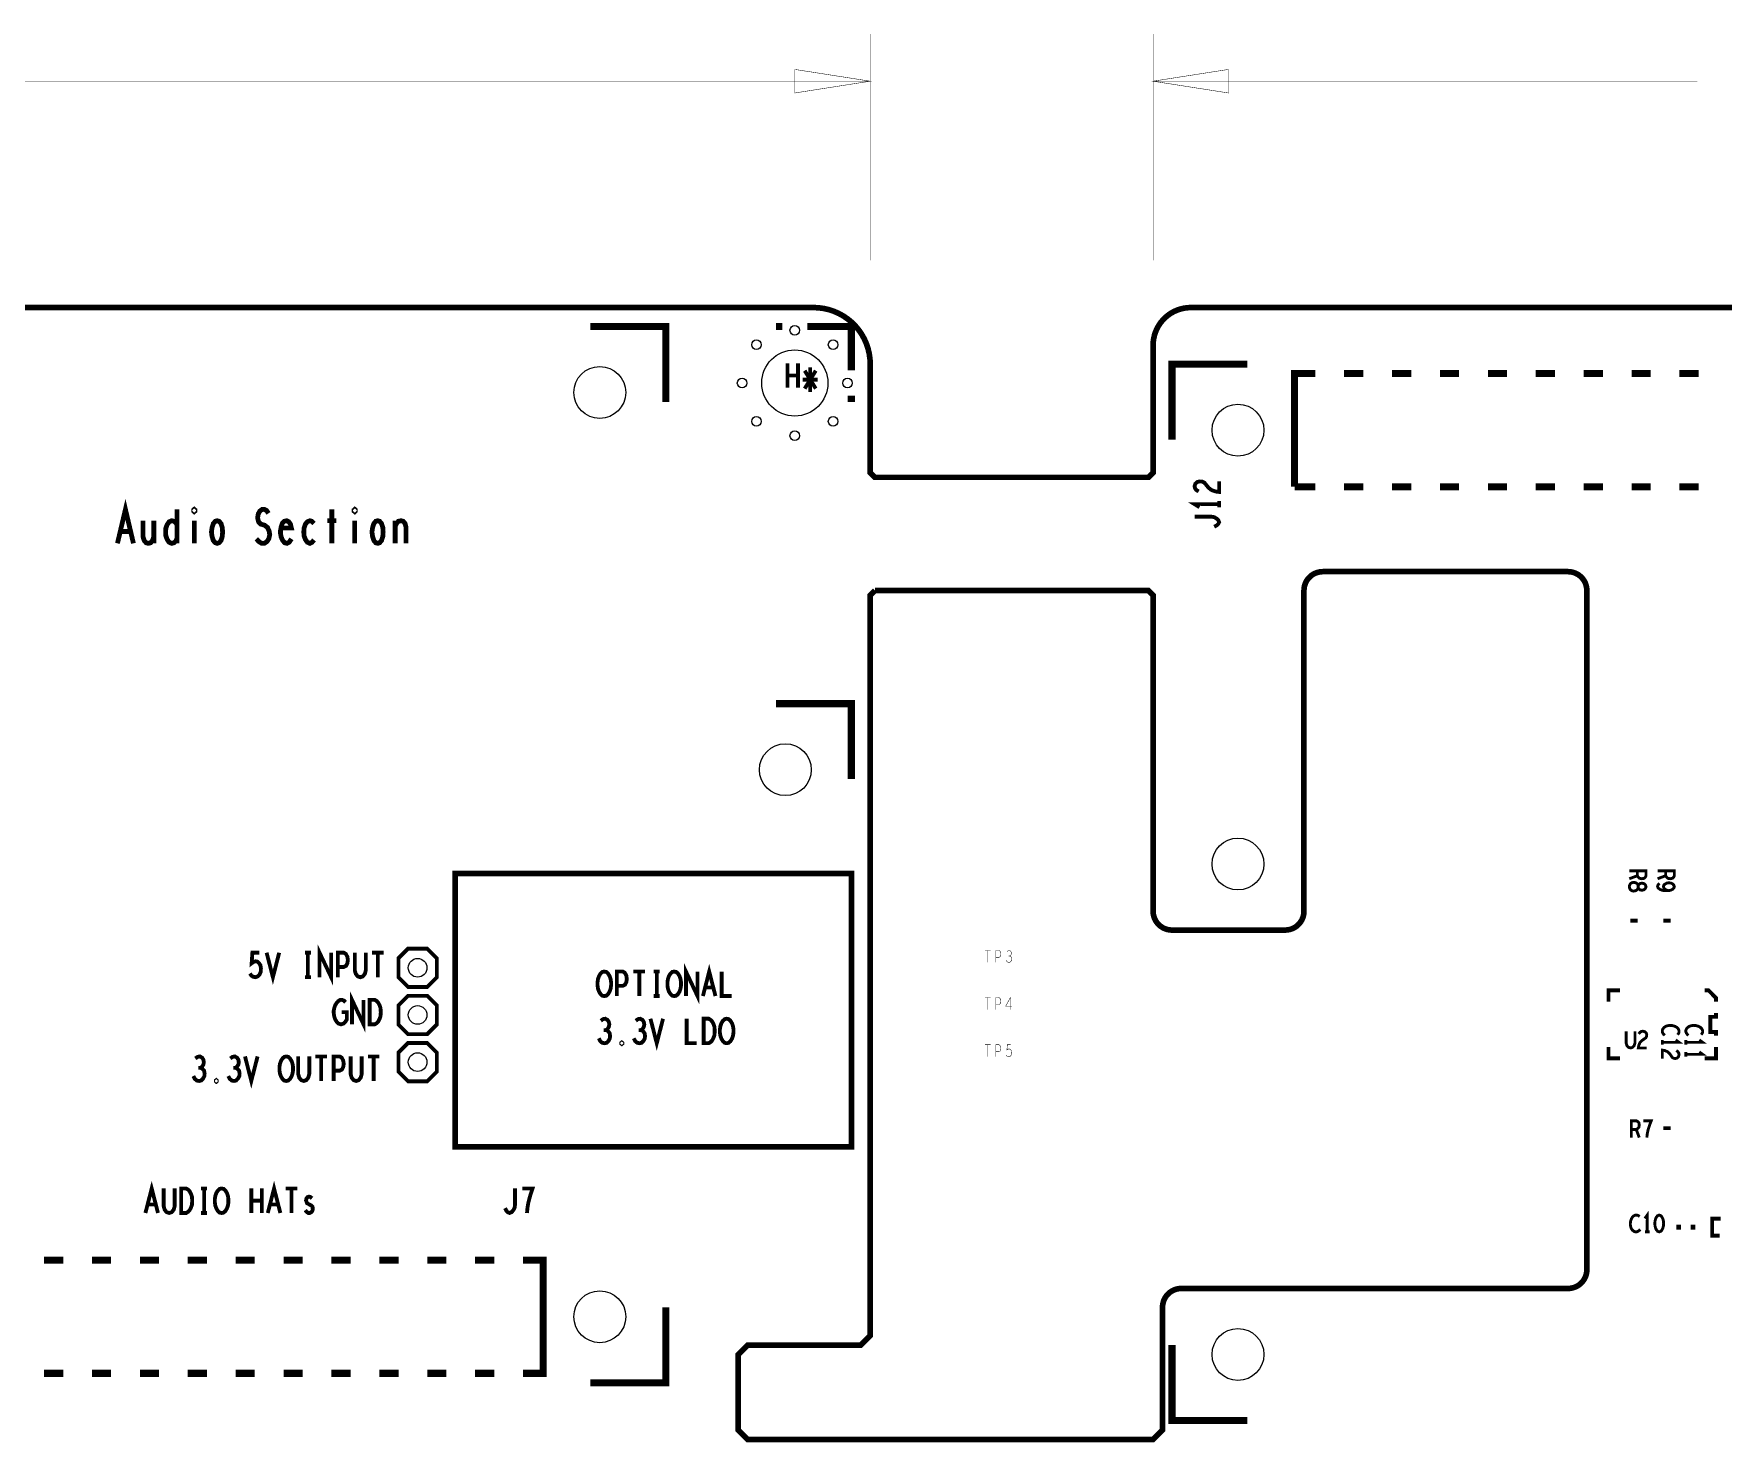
# Model space of a CAD drawing. Extents: x -18 to 278, y -8 to 113.
# Drawn here: x 142.6 to 232.2, y 37.9 to 112.5 of the extents above; entities that cross this region are included whole.
import ezdxf

# ---------------------------------------------------------------- set-up
doc = ezdxf.new("R2010")
doc.units = 0
doc.layers.get('0').update_dxf_attribs({"linetype": 'CONTINUOUS'})
for name, color, linetype in [('BOARD_ART', 7, 'CONTINUOUS'), ('DIMENSION_ART', 2, 'CONTINUOUS'), ('SILK_TOP_ART', 10, 'CONTINUOUS'), ('STATIONPIPRO-1-2_DRL', 12, 'CONTINUOUS')]:
    doc.layers.add(name, color=color, linetype=linetype)

# ---------------------------------------------------------------- blocks, each defined once
blk = doc.blocks.new('ROUND_64')
blk.add_circle((0, 0), 0.254)
blk = doc.blocks.new('ROUND_80')
blk.add_circle((0, 0), 0.495)
blk = doc.blocks.new('ROUND_82')
blk.add_circle((0, 0), 1.753)
blk = doc.blocks.new('ROUND_7')
blk.add_circle((0, 0), 1.375)

msp = doc.modelspace()

# ---------------------------------------------------------------- linework, layer by layer
at = {"layer": 'BOARD_ART', "const_width": 0.3}
for points in [[(184, 98), (3, 98)], [(267, 98), (204, 98)], [(202, 96), (202, 89.25), (201.75, 89), (187.25, 89), (187, 89.25), (187, 95)], [(211, 84), (224, 84)], [(202.5, 45), (202.5, 38.5), (202, 38), (180.5, 38), (180, 38.5), (180, 42.5), (180.5, 43), (186.5, 43), (187, 43.5), (187, 82.75), (187.25, 83)], [(187.25, 83), (201.75, 83), (202, 82.75), (202, 66)], [(210, 66), (210, 83)], [(225, 83), (225, 47)], [(203, 65), (209, 65)], [(224, 46), (203.5, 46)]]:
    msp.add_lwpolyline(points, dxfattribs=at)
for points in [[(187, 95, 0.4142136), (184, 98)], [(204, 98, 0.4142136), (202, 96)], [(211, 84, 0.4142136), (210, 83)], [(225, 83, 0.4142136), (224, 84)], [(202, 66, 0.4142136), (203, 65)], [(209, 65, 0.4142136), (210, 66)], [(224, 46, 0.4142136), (225, 47)], [(203.5, 46, 0.4142136), (202.5, 45)]]:
    msp.add_lwpolyline(points, format="xyb", dxfattribs=at)
at = {"layer": 'DIMENSION_ART', "const_width": 0.0254}
for points in [[(187, 100.5), (187, 112.5)], [(202, 100.5), (202, 112.5)], [(183, 109.375), (187, 110), (183, 110.625), (183, 109.375)], [(206, 110.625), (202, 110), (206, 109.375), (206, 110.625)], [(99.7119, 110), (187, 110)], [(230.8629, 110), (202, 110)]]:
    msp.add_lwpolyline(points, dxfattribs=at)
at = {"layer": 'SILK_TOP_ART'}
for points, const_width in [([(176.16, 93), (176.16, 97), (172.16, 97)], 0.38), ([(182.3332, 97), (182, 97)], 0.38), ([(186, 94.6668), (186, 97), (183.6668, 97)], 0.38), ([(182.612, 93.746), (182.612, 95.046)], 0.2032), ([(183.172, 95.046), (183.172, 93.746)], 0.2032), ([(207, 95), (203, 95), (203, 91)], 0.38), ([(183.172, 94.396), (182.612, 94.396)], 0.2032), ([(183.419, 94.1793), (184.219, 94.1793)], 0.2032), ([(183.5257, 93.7027), (184.1123, 94.656)], 0.2032), ([(184.1123, 93.7027), (183.5257, 94.656)], 0.2032), ([(183.819, 94.8293), (183.819, 93.5293)], 0.2032), ([(209.5, 88.5), (209.5, 94.5), (210.6086, 94.5)], 0.38), ([(212.1314, 94.5), (213.1486, 94.5)], 0.38), ([(214.6714, 94.5), (215.6886, 94.5)], 0.38), ([(217.2114, 94.5), (218.2286, 94.5)], 0.38), ([(219.7514, 94.5), (220.7686, 94.5)], 0.38), ([(222.2914, 94.5), (223.3086, 94.5)], 0.38), ([(224.8314, 94.5), (225.8486, 94.5)], 0.38), ([(227.3714, 94.5), (228.3886, 94.5)], 0.38), ([(229.9114, 94.5), (230.9286, 94.5)], 0.38), ([(186, 93), (186, 93.3332)], 0.38), ([(204.4167, 88.2507), (204.2867, 88.3307), (204.2217, 88.424), (204.2, 88.5307), (204.2433, 88.664), (204.3517, 88.7573), (204.4816, 88.784), (204.6117, 88.7707), (204.72, 88.7173), (204.9367, 88.4507), (205.0883, 88.3307), (205.305, 88.2507), (205.5, 88.224), (205.5, 88.784)], 0.2032), ([(210.6086, 88.5), (209.5, 88.5)], 0.38), ([(213.1486, 88.5), (212.1314, 88.5)], 0.38), ([(215.6886, 88.5), (214.6714, 88.5)], 0.38), ([(218.2286, 88.5), (217.2114, 88.5)], 0.38), ([(220.7686, 88.5), (219.7514, 88.5)], 0.38), ([(223.3086, 88.5), (222.2914, 88.5)], 0.38), ([(225.8486, 88.5), (224.8314, 88.5)], 0.38), ([(228.3886, 88.5), (227.3714, 88.5)], 0.38), ([(230.9286, 88.5), (229.9114, 88.5)], 0.38), ([(147.0846, 85.5), (147.508, 87.3), (147.9314, 85.5)], 0.254), ([(205.5, 87.417), (205.5, 87.737)], 0.2032), ([(150.2448, 87.3), (150.2448, 85.5)], 0.254), ([(151.156, 87.18), (151.1221, 87.21), (151.1221, 87.27), (151.156, 87.3), (151.1899, 87.27), (151.1899, 87.21), (151.156, 87.18)], 0.254), ([(154.4484, 85.7399), (154.5839, 85.59), (154.7363, 85.5), (154.8717, 85.5), (155.0072, 85.59), (155.1088, 85.7399), (155.1596, 85.95), (155.1257, 86.16), (155.0411, 86.34), (154.8887, 86.46), (154.6855, 86.52), (154.5669, 86.64), (154.5161, 86.85), (154.55, 87.06), (154.6347, 87.21), (154.7532, 87.3), (154.8717, 87.3), (154.9903, 87.24), (155.0919, 87.09)], 0.254), ([(158.452, 87.3), (158.452, 85.5)], 0.254), ([(159.668, 87.18), (159.6341, 87.21), (159.6341, 87.27), (159.668, 87.3), (159.7019, 87.27), (159.7019, 87.21), (159.668, 87.18)], 0.254), ([(205.5, 87.577), (204.2, 87.577), (204.46, 87.417)], 0.2032), ([(205.24, 86.3833), (205.37, 86.45), (205.4567, 86.53), (205.5, 86.6233), (205.4567, 86.73), (205.37, 86.81), (205.24, 86.89), (205.0667, 86.9167), (204.2, 86.9167)], 0.2032), ([(147.7789, 86.13), (147.237, 86.13)], 0.254), ([(148.4361, 86.7), (148.4361, 85.86), (148.5039, 85.65), (148.6055, 85.53), (148.724, 85.5), (148.8425, 85.53), (148.9441, 85.65), (149.0119, 85.86)], 0.254), ([(149.0119, 85.5), (149.0119, 86.7)], 0.254), ([(150.2448, 85.7699), (150.1771, 85.62), (150.0755, 85.53), (149.9569, 85.5), (149.8215, 85.56), (149.7199, 85.71), (149.6521, 85.89), (149.6352, 86.1), (149.6521, 86.31), (149.7199, 86.49), (149.8215, 86.64), (149.9569, 86.7), (150.0755, 86.67), (150.1601, 86.61), (150.2448, 86.49)], 0.254), ([(151.156, 86.7), (151.156, 85.5)], 0.254), ([(152.372, 85.5), (152.2704, 85.53), (152.1688, 85.65), (152.101, 85.86), (152.0672, 86.1), (152.101, 86.34), (152.1688, 86.55), (152.2704, 86.67), (152.372, 86.7), (152.4736, 86.67), (152.5752, 86.55), (152.6429, 86.34), (152.6599, 86.1), (152.6429, 85.86), (152.5752, 85.65), (152.4736, 85.53), (152.372, 85.5)], 0.254), ([(155.766, 86.31), (156.3079, 86.31), (156.2571, 86.52), (156.1724, 86.64), (156.0539, 86.7), (155.9353, 86.67), (155.8337, 86.58), (155.766, 86.37), (155.7321, 86.19), (155.7321, 86.01), (155.766, 85.83), (155.8507, 85.65), (155.9523, 85.53), (156.0708, 85.5), (156.1893, 85.56), (156.3079, 85.7399)], 0.254), ([(157.5069, 86.55), (157.3884, 86.67), (157.2868, 86.7), (157.1513, 86.64), (157.0497, 86.52), (156.982, 86.31), (156.965, 86.1), (156.982, 85.89), (157.0497, 85.71), (157.1513, 85.56), (157.2868, 85.5), (157.4053, 85.56), (157.5069, 85.68)], 0.254), ([(158.2149, 86.7), (158.6891, 86.7)], 0.254), ([(159.668, 86.7), (159.668, 85.5)], 0.254), ([(160.884, 85.5), (160.7824, 85.53), (160.6808, 85.65), (160.613, 85.86), (160.5792, 86.1), (160.613, 86.34), (160.6808, 86.55), (160.7824, 86.67), (160.884, 86.7), (160.9856, 86.67), (161.0872, 86.55), (161.1549, 86.34), (161.1719, 86.1), (161.1549, 85.86), (161.0872, 85.65), (160.9856, 85.53), (160.884, 85.5)], 0.254), ([(161.8121, 86.4), (161.8799, 86.55), (161.9815, 86.67), (162.1169, 86.7), (162.2355, 86.67), (162.3371, 86.55), (162.3879, 86.34), (162.3879, 85.5)], 0.254), ([(161.8121, 85.5), (161.8121, 86.7)], 0.254), ([(186, 73), (186, 77), (182, 77)], 0.38), ([(165, 60.5), (165, 68), (186, 68), (186, 53.5), (165, 53.5), (165, 60.5)], 0.3), ([(227.25, 68.1442), (228.139, 68.1442), (228.139, 67.8796), (228.0945, 67.7949), (228.0353, 67.742), (227.9167, 67.7208), (227.7982, 67.742), (227.7241, 67.8055), (227.6797, 67.8796), (227.6797, 68.1442)], 0.1524), ([(228.75, 68.1442), (229.639, 68.1442), (229.639, 67.8796), (229.5945, 67.7949), (229.5353, 67.742), (229.4167, 67.7208), (229.2982, 67.742), (229.2241, 67.8055), (229.1797, 67.8796), (229.1797, 68.1442)], 0.1524), ([(227.6797, 67.8796), (227.25, 67.7208)], 0.1524), ([(227.25, 67.2975), (227.2648, 67.2234), (227.3093, 67.1388), (227.3833, 67.0858), (227.4871, 67.0647), (227.5908, 67.0858), (227.6797, 67.1493), (227.7241, 67.2446), (227.7241, 67.3504), (227.7538, 67.4139), (227.8278, 67.4668), (227.9316, 67.488), (228.0353, 67.4562), (228.1094, 67.3822), (228.139, 67.2975), (228.1094, 67.2128), (228.0353, 67.1388), (227.9316, 67.107), (227.8278, 67.1282), (227.7538, 67.1811), (227.7241, 67.2446), (227.7241, 67.3504), (227.6797, 67.4457), (227.5908, 67.5092), (227.4871, 67.5303), (227.3833, 67.5092), (227.3093, 67.4562), (227.2648, 67.3716), (227.25, 67.2975)], 0.1524), ([(228.8537, 67.4774), (228.7796, 67.4033), (228.75, 67.3187), (228.7796, 67.234), (228.8685, 67.1599), (229.0019, 67.107), (229.1352, 67.0858), (229.2982, 67.0858), (229.4316, 67.107), (229.5501, 67.1599), (229.6094, 67.2234), (229.639, 67.2975), (229.6094, 67.3822), (229.5501, 67.4457), (229.4612, 67.488), (229.3426, 67.5092), (229.239, 67.488), (229.1352, 67.4351), (229.076, 67.3716), (229.0611, 67.2975), (229.0908, 67.2128), (229.1649, 67.1493), (229.2982, 67.0858)], 0.1524), ([(229.1797, 67.8796), (228.75, 67.7208)], 0.1524), ([(227.7, 65.5), (227.3, 65.5)], 0.2032), ([(229.45, 65.5), (229.05, 65.5)], 0.2032), ([(154.1067, 62.695), (154.1867, 62.5866), (154.28, 62.5217), (154.4, 62.5), (154.52, 62.5433), (154.6133, 62.63), (154.68, 62.7816), (154.6933, 62.955), (154.6667, 63.1283), (154.6, 63.2367), (154.5067, 63.3233), (154.4133, 63.345), (154.32, 63.3233), (154.2, 63.2367), (154.24, 63.8), (154.6, 63.8)], 0.2032), ([(154.9937, 63.8), (155.327, 62.5), (155.6603, 63.8)], 0.2032), ([(157.021, 63.8), (157.341, 63.8)], 0.2032), ([(157.181, 63.8), (157.181, 62.5)], 0.2032), ([(157.8013, 62.5), (157.8013, 63.8), (158.4147, 62.5), (158.4147, 63.8)], 0.2032), ([(158.7683, 62.5), (158.7683, 63.8), (159.0883, 63.8), (159.195, 63.735), (159.275, 63.5833), (159.3017, 63.41), (159.275, 63.2367), (159.2083, 63.1067), (159.0883, 63.0416), (158.7683, 63.0416)], 0.2032), ([(159.6687, 63.8), (159.6687, 62.8683), (159.722, 62.6733), (159.8287, 62.5433), (159.962, 62.5), (160.0953, 62.5433), (160.202, 62.6733), (160.2553, 62.8683), (160.2553, 63.8)], 0.2032), ([(160.5823, 63.8), (161.1957, 63.8)], 0.2032), ([(160.889, 63.8), (160.889, 62.5)], 0.2032), ([(161.984, 63.508), (161.984, 62.492), (162.492, 61.984), (163.508, 61.984), (164.016, 62.492), (164.016, 63.508), (163.508, 64.016), (162.492, 64.016), (161.984, 63.508)], 0.2032), ([(193.0794, 63.921), (193.391, 63.921)], 0.0254), ([(193.2352, 63.921), (193.2352, 63.286)], 0.0254), ([(193.6585, 63.286), (193.6585, 63.921), (193.8211, 63.921), (193.8753, 63.8892), (193.9159, 63.8152), (193.9295, 63.7305), (193.9159, 63.6458), (193.8821, 63.5823), (193.8211, 63.5506), (193.6585, 63.5506)], 0.0254), ([(194.2038, 63.413), (194.2444, 63.3389), (194.2986, 63.2966), (194.3596, 63.286), (194.4138, 63.2966), (194.468, 63.3495), (194.5018, 63.413), (194.5086, 63.4765), (194.495, 63.5506), (194.4476, 63.6035), (194.4002, 63.6247), (194.3393, 63.6247)], 0.0254), ([(194.4002, 63.6247), (194.4409, 63.6564), (194.4747, 63.7093), (194.4883, 63.7728), (194.4747, 63.8363), (194.4409, 63.8892), (194.3799, 63.921), (194.3189, 63.9104), (194.258, 63.8681)], 0.0254), ([(172.9, 61.5), (172.7933, 61.5217), (172.7, 61.6083), (172.62, 61.7383), (172.5667, 61.89), (172.54, 62.0633), (172.54, 62.2367), (172.5667, 62.41), (172.62, 62.5617), (172.7, 62.6917), (172.7933, 62.7783), (172.9, 62.8), (173.0067, 62.7783), (173.1, 62.6917), (173.18, 62.5617), (173.2333, 62.41), (173.26, 62.2367), (173.26, 62.0633), (173.2333, 61.89), (173.18, 61.7383), (173.1, 61.6083), (173.0067, 61.5217), (172.9, 61.5)], 0.2032), ([(173.5603, 61.5), (173.5603, 62.8), (173.8803, 62.8), (173.987, 62.735), (174.067, 62.5833), (174.0937, 62.41), (174.067, 62.2367), (174.0003, 62.1067), (173.8803, 62.0416), (173.5603, 62.0416)], 0.2032), ([(174.4473, 62.8), (175.0607, 62.8)], 0.2032), ([(174.754, 62.8), (174.754, 61.5)], 0.2032), ([(175.521, 62.8), (175.841, 62.8)], 0.2032), ([(175.681, 62.8), (175.681, 61.5)], 0.2032), ([(176.608, 61.5), (176.5013, 61.5217), (176.408, 61.6083), (176.328, 61.7383), (176.2747, 61.89), (176.248, 62.0633), (176.248, 62.2367), (176.2747, 62.41), (176.328, 62.5617), (176.408, 62.6917), (176.5013, 62.7783), (176.608, 62.8), (176.7147, 62.7783), (176.808, 62.6917), (176.888, 62.5617), (176.9413, 62.41), (176.968, 62.2367), (176.968, 62.0633), (176.9413, 61.89), (176.888, 61.7383), (176.808, 61.6083), (176.7147, 61.5217), (176.608, 61.5)], 0.2032), ([(177.2283, 61.5), (177.2283, 62.8), (177.8417, 61.5), (177.8417, 62.8)], 0.2032), ([(178.1287, 61.5), (178.462, 62.8), (178.7953, 61.5)], 0.2032), ([(179.1223, 62.8), (179.1223, 61.5), (179.6557, 61.5)], 0.2032), ([(157.021, 62.5), (157.341, 62.5)], 0.2032), ([(178.6753, 61.955), (178.2487, 61.955)], 0.2032), ([(226.75, 61.8), (226.15, 61.8), (226.15, 61.2)], 0.205), ([(231.85, 61.2), (231.85, 61.4), (231.45, 61.8), (231.25, 61.8)], 0.205), ([(158.98, 60.65), (159.2467, 60.65), (159.2467, 60.26), (159.1667, 60.13), (159.0733, 60.0433), (158.94, 60), (158.8067, 60.0433), (158.7133, 60.13), (158.6333, 60.26), (158.58, 60.4117), (158.5533, 60.585), (158.5533, 60.7367), (158.58, 60.8666), (158.6333, 61.0184), (158.7133, 61.1483), (158.7933, 61.235), (158.9, 61.3), (158.9933, 61.3), (159.1, 61.2567), (159.18, 61.17)], 0.2032), ([(159.5203, 60), (159.5203, 61.3), (160.1337, 60), (160.1337, 61.3)], 0.2032), ([(160.4607, 60), (160.4607, 61.3), (160.7273, 61.3), (160.834, 61.235), (160.914, 61.1483), (160.9807, 61.0184), (161.034, 60.8666), (161.0473, 60.65), (161.034, 60.4333), (160.9807, 60.2816), (160.914, 60.1516), (160.834, 60.065), (160.7273, 60), (160.4607, 60)], 0.2032), ([(161.984, 61.008), (161.984, 59.992), (162.492, 59.484), (163.508, 59.484), (164.016, 59.992), (164.016, 61.008), (163.508, 61.516), (162.492, 61.516), (161.984, 61.008)], 0.2032), ([(175.521, 61.5), (175.841, 61.5)], 0.2032), ([(193.0794, 61.421), (193.391, 61.421)], 0.0254), ([(193.2352, 61.421), (193.2352, 60.786)], 0.0254), ([(193.6585, 60.786), (193.6585, 61.421), (193.8211, 61.421), (193.8753, 61.3892), (193.9159, 61.3152), (193.9295, 61.2305), (193.9159, 61.1458), (193.8821, 61.0823), (193.8211, 61.0506), (193.6585, 61.0506)], 0.0254), ([(194.4341, 60.786), (194.4341, 61.421), (194.1835, 60.9659), (194.5221, 60.9659)], 0.0254), ([(172.9933, 59.6933), (173.0733, 59.7583), (173.14, 59.8666), (173.1667, 59.9967), (173.14, 60.1267), (173.0733, 60.235), (172.9533, 60.3), (172.8333, 60.2783), (172.7133, 60.1917)], 0.2032), ([(174.8473, 59.6933), (174.9273, 59.7583), (174.994, 59.8666), (175.0207, 59.9967), (174.994, 60.1267), (174.9273, 60.235), (174.8073, 60.3), (174.6873, 60.2783), (174.5673, 60.1917)], 0.2032), ([(175.3477, 60.3), (175.681, 59), (176.0143, 60.3)], 0.2032), ([(177.2683, 60.3), (177.2683, 59), (177.8017, 59)], 0.2032), ([(178.1687, 59), (178.1687, 60.3), (178.4353, 60.3), (178.542, 60.235), (178.622, 60.1483), (178.6887, 60.0184), (178.742, 59.8666), (178.7553, 59.65), (178.742, 59.4333), (178.6887, 59.2816), (178.622, 59.1516), (178.542, 59.065), (178.4353, 59), (178.1687, 59)], 0.2032), ([(179.389, 59), (179.2823, 59.0217), (179.189, 59.1083), (179.109, 59.2383), (179.0557, 59.39), (179.029, 59.5633), (179.029, 59.7367), (179.0557, 59.91), (179.109, 60.0617), (179.189, 60.1917), (179.2823, 60.2783), (179.389, 60.3), (179.4957, 60.2783), (179.589, 60.1917), (179.669, 60.0617), (179.7223, 59.91), (179.749, 59.7367), (179.749, 59.5633), (179.7223, 59.39), (179.669, 59.2383), (179.589, 59.1083), (179.4957, 59.0217), (179.389, 59)], 0.2032), ([(229.8149, 59.4497), (229.8594, 59.5132), (229.889, 59.5872), (229.889, 59.6719), (229.8445, 59.7672), (229.7705, 59.8412), (229.6816, 59.8942), (229.5334, 59.9365), (229.4, 59.9471), (229.2667, 59.9259), (229.1778, 59.8942), (229.0889, 59.8307), (229.0296, 59.7566), (229, 59.6825), (229, 59.6084), (229.0296, 59.5343), (229.0741, 59.4708), (229.1333, 59.4179)], 0.1524), ([(231.0649, 59.4497), (231.1094, 59.5132), (231.139, 59.5872), (231.139, 59.6719), (231.0945, 59.7672), (231.0205, 59.8412), (230.9316, 59.8942), (230.7834, 59.9365), (230.65, 59.9471), (230.5167, 59.9259), (230.4278, 59.8942), (230.3389, 59.8307), (230.2796, 59.7566), (230.25, 59.6825), (230.25, 59.6084), (230.2796, 59.5343), (230.3241, 59.4708), (230.3833, 59.4179)], 0.1524), ([(231.85, 60.6), (231.85, 60.4), (231.55, 60.4), (231.55, 59.6), (231.85, 59.6), (231.85, 59.4)], 0.205), ([(172.6067, 59.26), (172.6867, 59.1083), (172.7933, 59.0217), (172.9133, 59), (173.02, 59.0217), (173.1267, 59.13), (173.1933, 59.26), (173.2067, 59.39), (173.18, 59.5416), (173.0867, 59.65), (172.9933, 59.6933), (172.8733, 59.6933)], 0.2032), ([(173.827, 58.9567), (173.8003, 58.9783), (173.8003, 59.0217), (173.827, 59.0433), (173.8537, 59.0217), (173.8537, 58.9783), (173.827, 58.9567)], 0.2032), ([(174.4607, 59.26), (174.5407, 59.1083), (174.6473, 59.0217), (174.7673, 59), (174.874, 59.0217), (174.9807, 59.13), (175.0473, 59.26), (175.0607, 59.39), (175.034, 59.5416), (174.9407, 59.65), (174.8473, 59.6933), (174.7273, 59.6933)], 0.2032), ([(227.0847, 59.639), (227.0847, 59.0019), (227.127, 58.8685), (227.2117, 58.7796), (227.3175, 58.75), (227.4233, 58.7796), (227.508, 58.8685), (227.5503, 59.0019), (227.5503, 59.639)], 0.1524), ([(227.7514, 59.4908), (227.8149, 59.5797), (227.889, 59.6242), (227.9737, 59.639), (228.0795, 59.6094), (228.1536, 59.5353), (228.1748, 59.4464), (228.1642, 59.3575), (228.1218, 59.2834), (227.9102, 59.1352), (227.8149, 59.0315), (227.7514, 58.8833), (227.7302, 58.75), (228.1748, 58.75)], 0.1524), ([(229, 59.0475), (229.889, 59.0475), (229.7112, 59.1745)], 0.1524), ([(229, 59.1745), (229, 58.9205)], 0.1524), ([(230.25, 59.0475), (231.139, 59.0475), (230.9612, 59.1745)], 0.1524), ([(230.25, 59.1745), (230.25, 58.9205)], 0.1524), ([(151.4933, 57.6933), (151.5733, 57.7583), (151.64, 57.8666), (151.6667, 57.9967), (151.64, 58.1267), (151.5733, 58.235), (151.4533, 58.3), (151.3333, 58.2783), (151.2133, 58.1917)], 0.2032), ([(153.3473, 57.6933), (153.4273, 57.7583), (153.494, 57.8666), (153.5207, 57.9967), (153.494, 58.1267), (153.4273, 58.235), (153.3073, 58.3), (153.1873, 58.2783), (153.0673, 58.1917)], 0.2032), ([(153.8477, 58.3), (154.181, 57), (154.5143, 58.3)], 0.2032), ([(156.035, 57), (155.9283, 57.0217), (155.835, 57.1083), (155.755, 57.2383), (155.7017, 57.39), (155.675, 57.5633), (155.675, 57.7367), (155.7017, 57.91), (155.755, 58.0617), (155.835, 58.1917), (155.9283, 58.2783), (156.035, 58.3), (156.1417, 58.2783), (156.235, 58.1917), (156.315, 58.0617), (156.3683, 57.91), (156.395, 57.7367), (156.395, 57.5633), (156.3683, 57.39), (156.315, 57.2383), (156.235, 57.1083), (156.1417, 57.0217), (156.035, 57)], 0.2032), ([(156.6687, 58.3), (156.6687, 57.3683), (156.722, 57.1733), (156.8287, 57.0433), (156.962, 57), (157.0953, 57.0433), (157.202, 57.1733), (157.2553, 57.3683), (157.2553, 58.3)], 0.2032), ([(157.5823, 58.3), (158.1957, 58.3)], 0.2032), ([(157.889, 58.3), (157.889, 57)], 0.2032), ([(158.5493, 57), (158.5493, 58.3), (158.8693, 58.3), (158.976, 58.235), (159.056, 58.0833), (159.0827, 57.91), (159.056, 57.7367), (158.9893, 57.6067), (158.8693, 57.5416), (158.5493, 57.5416)], 0.2032), ([(159.4497, 58.3), (159.4497, 57.3683), (159.503, 57.1733), (159.6097, 57.0433), (159.743, 57), (159.8763, 57.0433), (159.983, 57.1733), (160.0363, 57.3683), (160.0363, 58.3)], 0.2032), ([(160.3633, 58.3), (160.9767, 58.3)], 0.2032), ([(160.67, 58.3), (160.67, 57)], 0.2032), ([(161.984, 58.508), (161.984, 57.492), (162.492, 56.984), (163.508, 56.984), (164.016, 57.492), (164.016, 58.508), (163.508, 59.016), (162.492, 59.016), (161.984, 58.508)], 0.2032), ([(193.0794, 58.921), (193.391, 58.921)], 0.0254), ([(193.2352, 58.921), (193.2352, 58.286)], 0.0254), ([(193.6585, 58.286), (193.6585, 58.921), (193.8211, 58.921), (193.8753, 58.8892), (193.9159, 58.8152), (193.9295, 58.7305), (193.9159, 58.6458), (193.8821, 58.5823), (193.8211, 58.5506), (193.6585, 58.5506)], 0.0254), ([(194.2038, 58.3812), (194.2444, 58.3283), (194.2918, 58.2966), (194.3528, 58.286), (194.4138, 58.3072), (194.4612, 58.3495), (194.495, 58.4236), (194.5018, 58.5082), (194.4883, 58.5929), (194.4544, 58.6458), (194.407, 58.6882), (194.3596, 58.6987), (194.3122, 58.6882), (194.2512, 58.6458), (194.2715, 58.921), (194.4544, 58.921)], 0.0254), ([(226.75, 58.2), (226.15, 58.2), (226.15, 58.8)], 0.205), ([(229.7408, 58.6136), (229.8297, 58.5501), (229.8742, 58.476), (229.889, 58.3913), (229.8594, 58.2855), (229.7853, 58.2114), (229.6964, 58.1902), (229.6075, 58.2008), (229.5334, 58.2432), (229.3852, 58.4548), (229.2815, 58.5501), (229.1333, 58.6136), (229, 58.6348), (229, 58.1902)], 0.1524), ([(230.25, 58.4125), (231.139, 58.4125), (230.9612, 58.5395)], 0.1524), ([(230.25, 58.5395), (230.25, 58.2855)], 0.1524), ([(231.85, 58.8), (231.85, 58.2), (231.25, 58.2)], 0.205), ([(151.1067, 57.26), (151.1867, 57.1083), (151.2933, 57.0217), (151.4133, 57), (151.52, 57.0217), (151.6267, 57.13), (151.6933, 57.26), (151.7067, 57.39), (151.68, 57.5416), (151.5867, 57.65), (151.4933, 57.6933), (151.3733, 57.6933)], 0.2032), ([(152.9607, 57.26), (153.0407, 57.1083), (153.1473, 57.0217), (153.2673, 57), (153.374, 57.0217), (153.4807, 57.13), (153.5473, 57.26), (153.5607, 57.39), (153.534, 57.5416), (153.4407, 57.65), (153.3473, 57.6933), (153.2273, 57.6933)], 0.2032), ([(152.327, 56.9567), (152.3003, 56.9783), (152.3003, 57.0217), (152.327, 57.0433), (152.3537, 57.0217), (152.3537, 56.9783), (152.327, 56.9567)], 0.2032), ([(227.3558, 54), (227.3558, 54.889), (227.6204, 54.889), (227.7051, 54.8445), (227.758, 54.7853), (227.7792, 54.6667), (227.758, 54.5482), (227.6945, 54.4741), (227.6204, 54.4297), (227.3558, 54.4297)], 0.1524), ([(228.1813, 54), (228.2025, 54.1926), (228.2343, 54.3556), (228.2766, 54.5038), (228.3295, 54.6667), (228.4142, 54.889), (227.9908, 54.889)], 0.1524), ([(227.6204, 54.4297), (227.7792, 54)], 0.1524), ([(229.05, 54.5), (229.45, 54.5)], 0.2032), ([(148.5667, 50), (148.9, 51.3), (149.2333, 50)], 0.2032), ([(149.5337, 51.3), (149.5337, 50.3683), (149.587, 50.1733), (149.6937, 50.0433), (149.827, 50), (149.9603, 50.0433), (150.067, 50.1733), (150.1203, 50.3683), (150.1203, 51.3)], 0.2032), ([(150.4607, 50), (150.4607, 51.3), (150.7273, 51.3), (150.834, 51.235), (150.914, 51.1483), (150.9807, 51.0184), (151.034, 50.8666), (151.0473, 50.65), (151.034, 50.4333), (150.9807, 50.2816), (150.914, 50.1516), (150.834, 50.065), (150.7273, 50), (150.4607, 50)], 0.2032), ([(151.521, 51.3), (151.841, 51.3)], 0.2032), ([(151.681, 51.3), (151.681, 50)], 0.2032), ([(152.608, 50), (152.5013, 50.0217), (152.408, 50.1083), (152.328, 50.2383), (152.2747, 50.39), (152.248, 50.5633), (152.248, 50.7367), (152.2747, 50.91), (152.328, 51.0617), (152.408, 51.1917), (152.5013, 51.2783), (152.608, 51.3), (152.7147, 51.2783), (152.808, 51.1917), (152.888, 51.0617), (152.9413, 50.91), (152.968, 50.7367), (152.968, 50.5633), (152.9413, 50.39), (152.888, 50.2383), (152.808, 50.1083), (152.7147, 50.0217), (152.608, 50)], 0.2032), ([(154.182, 50), (154.182, 51.3)], 0.2032), ([(154.742, 51.3), (154.742, 50)], 0.2032), ([(155.0557, 50), (155.389, 51.3), (155.7223, 50)], 0.2032), ([(156.0093, 51.3), (156.6227, 51.3)], 0.2032), ([(156.316, 51.3), (156.316, 50)], 0.2032), ([(167.6333, 50.26), (167.7, 50.13), (167.78, 50.0433), (167.8733, 50), (167.98, 50.0433), (168.06, 50.13), (168.14, 50.26), (168.1667, 50.4333), (168.1667, 51.3)], 0.2032), ([(168.8003, 50), (168.827, 50.2816), (168.867, 50.52), (168.9203, 50.7367), (168.987, 50.975), (169.0937, 51.3), (168.5603, 51.3)], 0.2032), ([(149.1133, 50.455), (148.6867, 50.455)], 0.2032), ([(154.742, 50.65), (154.182, 50.65)], 0.2032), ([(155.6023, 50.455), (155.1757, 50.455)], 0.2032), ([(157.043, 50.1516), (157.1097, 50.065), (157.203, 50), (157.283, 50), (157.363, 50.0433), (157.4163, 50.1083), (157.443, 50.195), (157.4297, 50.325), (157.3763, 50.39), (157.1363, 50.52), (157.083, 50.6717), (157.1097, 50.78), (157.163, 50.845), (157.243, 50.8666), (157.323, 50.845), (157.403, 50.78)], 0.2032), ([(151.521, 50), (151.841, 50)], 0.2032), ([(227.8003, 49.8149), (227.7368, 49.8594), (227.6628, 49.889), (227.5781, 49.889), (227.4828, 49.8445), (227.4088, 49.7705), (227.3558, 49.6816), (227.3135, 49.5334), (227.3029, 49.4), (227.3241, 49.2667), (227.3558, 49.1778), (227.4193, 49.0889), (227.4934, 49.0296), (227.5675, 49), (227.6416, 49), (227.7157, 49.0296), (227.7792, 49.0741), (227.8321, 49.1333)], 0.1524), ([(228.2025, 49), (228.2025, 49.889), (228.0755, 49.7112)], 0.1524), ([(228.8375, 49.889), (228.7528, 49.8594), (228.6893, 49.7853), (228.647, 49.6964), (228.6152, 49.5778), (228.6047, 49.4445), (228.6152, 49.3111), (228.647, 49.1926), (228.6893, 49.1037), (228.7528, 49.0296), (228.8375, 49), (228.9222, 49.0296), (228.9857, 49.1037), (229.028, 49.1926), (229.0598, 49.3111), (229.0703, 49.4445), (229.0598, 49.5778), (229.028, 49.6964), (228.9857, 49.7853), (228.9222, 49.8594), (228.8375, 49.889)], 0.1524), ([(229.742, 49.25), (229.996, 49.25)], 0.254), ([(230.504, 49.25), (230.758, 49.25)], 0.254), ([(232.05, 48.8), (231.65, 48.8), (231.65, 49.7), (232.1, 49.7)], 0.2), ([(228.0755, 49), (228.3295, 49)], 0.1524), ([(143.1914, 47.5), (144.2086, 47.5)], 0.38), ([(145.7314, 47.5), (146.7486, 47.5)], 0.38), ([(148.2714, 47.5), (149.2886, 47.5)], 0.38), ([(150.8114, 47.5), (151.8286, 47.5)], 0.38), ([(153.3514, 47.5), (154.3686, 47.5)], 0.38), ([(155.8914, 47.5), (156.9086, 47.5)], 0.38), ([(158.4314, 47.5), (159.4486, 47.5)], 0.38), ([(160.9714, 47.5), (161.9886, 47.5)], 0.38), ([(163.5114, 47.5), (164.5286, 47.5)], 0.38), ([(166.0514, 47.5), (167.0686, 47.5)], 0.38), ([(168.5914, 47.5), (169.66, 47.5), (169.66, 41.5), (168.5914, 41.5)], 0.38), ([(172.16, 41), (176.16, 41), (176.16, 45)], 0.38), ([(203, 43), (203, 39), (207, 39)], 0.38), ([(144.2086, 41.5), (143.1914, 41.5)], 0.38), ([(146.7486, 41.5), (145.7314, 41.5)], 0.38), ([(149.2886, 41.5), (148.2714, 41.5)], 0.38), ([(151.8286, 41.5), (150.8114, 41.5)], 0.38), ([(154.3686, 41.5), (153.3514, 41.5)], 0.38), ([(156.9086, 41.5), (155.8914, 41.5)], 0.38), ([(159.4486, 41.5), (158.4314, 41.5)], 0.38), ([(161.9886, 41.5), (160.9714, 41.5)], 0.38), ([(164.5286, 41.5), (163.5114, 41.5)], 0.38), ([(167.0686, 41.5), (166.0514, 41.5)], 0.38)]:
    msp.add_lwpolyline(points, dxfattribs=dict(at, const_width=const_width))

# ---------------------------------------------------------------- block references
at = {"layer": 'STATIONPIPRO-1-2_DRL'}
for name, p in [('ROUND_64', (183, 96.794)), ('ROUND_64', (180.968, 96.032)), ('ROUND_64', (185.032, 96.032)), ('ROUND_82', (183, 94)), ('ROUND_7', (172.66, 93.5)), ('ROUND_64', (180.206, 94)), ('ROUND_64', (185.794, 94)), ('ROUND_7', (206.5, 91.5)), ('ROUND_64', (180.968, 91.968)), ('ROUND_64', (183, 91.206)), ('ROUND_64', (185.032, 91.968)), ('ROUND_7', (182.5, 73.5)), ('ROUND_7', (206.5, 68.5)), ('ROUND_80', (163, 63)), ('ROUND_80', (163, 60.5)), ('ROUND_80', (163, 58)), ('ROUND_7', (172.66, 44.5)), ('ROUND_7', (206.5, 42.5))]:
    msp.add_blockref(name, p, dxfattribs=at)

doc.saveas('drawing.dxf')
